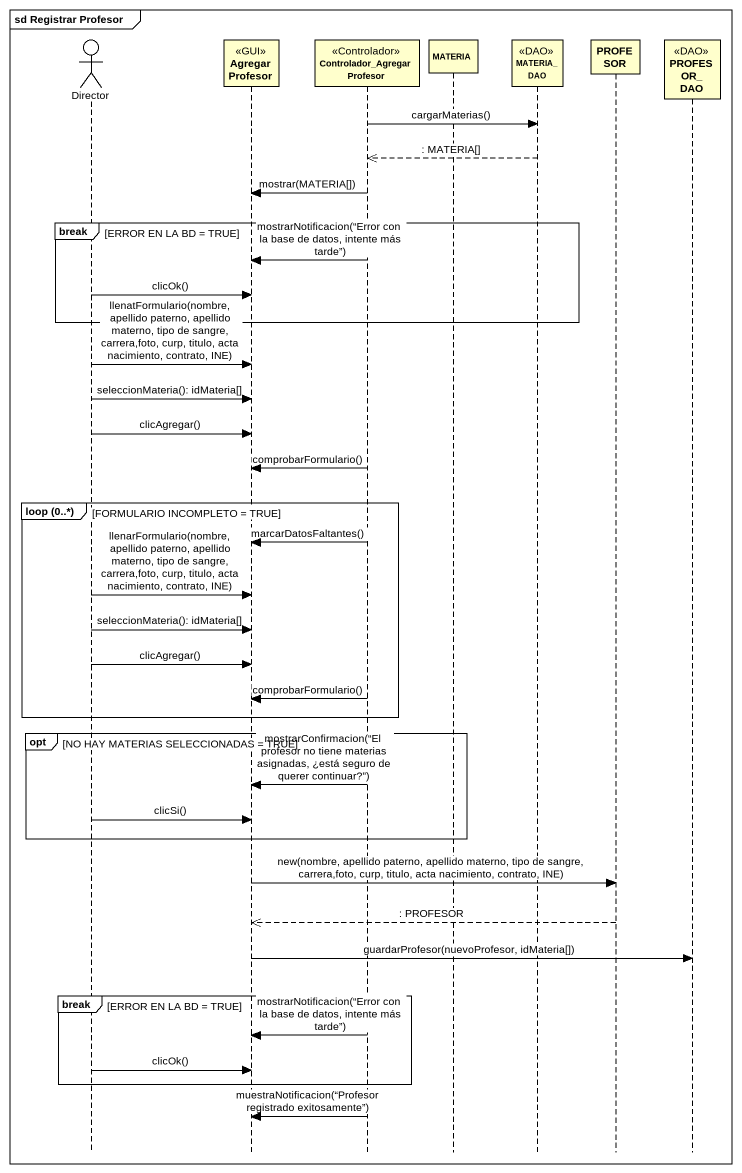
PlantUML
@startuml
mainframe sd Registrar Profesor
hide footbox
actor Director
participant "Agregar Profesor" as Agregar_Profesor <<GUI>>
participant "Controlador_Agregar Profesor" as Controlador_Agregar_Profesor <<Controlador>>
participant MATERIA
participant "MATERIA_ DAO" as MATERIA_DAO <<DAO>>
participant PROFESOR
participant "PROFESOR_ DAO" as PROFESOR_DAO <<DAO>>

Controlador_Agregar_Profesor -> MATERIA_DAO : cargarMaterias()
MATERIA_DAO -->> Controlador_Agregar_Profesor : : MATERIA[]
Controlador_Agregar_Profesor -> Agregar_Profesor : mostrar(MATERIA[])
break ERROR EN LA BD = TRUE
  Controlador_Agregar_Profesor -> Agregar_Profesor : mostrarNotificacion(“Error con la base de datos, intente más tarde”)
  Director -> Agregar_Profesor : clicOk()
end
Director -> Agregar_Profesor : llenatFormulario(nombre, apellido paterno, apellido materno, tipo de sangre, carrera,foto, curp, titulo, acta nacimiento, contrato, INE)
Director -> Agregar_Profesor : seleccionMateria(): idMateria[]
Director -> Agregar_Profesor : clicAgregar()
Controlador_Agregar_Profesor -> Agregar_Profesor : comprobarFormulario()
group loop (0..*) [FORMULARIO INCOMPLETO = TRUE]
  Controlador_Agregar_Profesor -> Agregar_Profesor : marcarDatosFaltantes()
  Director -> Agregar_Profesor : llenarFormulario(nombre, apellido paterno, apellido materno, tipo de sangre, carrera,foto, curp, titulo, acta nacimiento, contrato, INE)
  Director -> Agregar_Profesor : seleccionMateria(): idMateria[]
  Director -> Agregar_Profesor : clicAgregar()
  Controlador_Agregar_Profesor -> Agregar_Profesor : comprobarFormulario()
end
opt NO HAY MATERIAS SELECCIONADAS = TRUE
  Controlador_Agregar_Profesor -> Agregar_Profesor : mostrarConfirmacion(“El profesor no tiene materias asignadas, ¿está seguro de querer continuar?”)
  Director -> Agregar_Profesor : clicSi()
end
Agregar_Profesor -> PROFESOR : new(nombre, apellido paterno, apellido materno, tipo de sangre, carrera,foto, curp, titulo, acta nacimiento, contrato, INE)
PROFESOR -->> Agregar_Profesor : : PROFESOR
Agregar_Profesor -> PROFESOR_DAO : guardarProfesor(nuevoProfesor, idMateria[])
break ERROR EN LA BD = TRUE
  Controlador_Agregar_Profesor -> Agregar_Profesor : mostrarNotificacion(“Error con la base de datos, intente más tarde”)
  Director -> Agregar_Profesor : clicOk()
end
Controlador_Agregar_Profesor -> Agregar_Profesor : muestraNotificacion(“Profesor registrado exitosamente”)
@enduml
